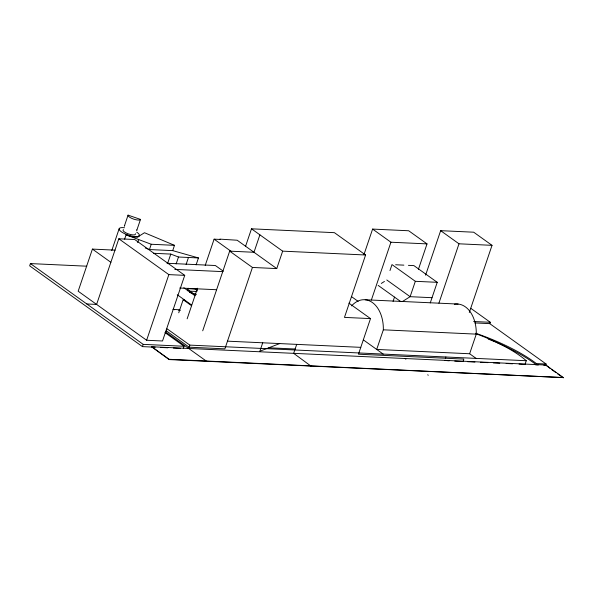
<?xml version="1.0" encoding="UTF-8"?>
<svg xmlns="http://www.w3.org/2000/svg" width="593" height="593" viewBox="0 0 593 593"><rect width="100%" height="100%" fill="white"/><g stroke="black" fill="none" stroke-linecap="round" stroke-linejoin="round"><path stroke-width="0.89" d="M86.756 266.198L30.413 263.581L29.65 265.834L142.424 346.616L155.196 347.201M115.124 250.15L92.419 249.097L78.165 291.215L146.627 340.256L162.519 340.99L184.734 275.352L134.715 239.52L118.822 238.786L96.607 304.424L86.8 303.972M111.773 250.528L119.097 228.898M136.731 229.884A6.567 1.942 18.7 0 1 136.761 230.425L140.497 219.403L128.073 215.14L124.337 226.163A6.567 1.942 18.7 0 1 124.738 225.77M124.619 239.194L126.25 234.383M145.255 247.978L149.443 249.549L172.704 250.624L174.498 245.332L151.237 244.257L126.094 234.835A10.674 3.158 18.7 0 0 137.702 236.985L139.407 235.369A10.674 3.158 18.7 0 0 136.709 232.159M137.702 236.985L138.806 236.533L139.214 235.68M137.643 242.567L138.666 239.542M149.443 249.549L151.237 244.257M167.545 263.67L170.784 254.086L178.486 257.014L198.455 257.94L196.113 264.863M142.424 346.616L143.187 344.363L30.413 263.581M146.627 340.256L168.842 274.618L118.822 238.786M176.158 263.885L178.486 257.014M151.66 346.757L169.064 359.573L563.35 377.585L545.849 365.051L151.66 346.757L169.161 359.291L563.35 377.585M186.106 264.456L188.47 257.481M174.535 309.776L174.646 309.45A42.199 12.483 18.7 0 1 179.271 309.857M178.738 312.785L183.163 299.717L184.29 299.769M187.321 290.829L188.203 288.235M187.143 318.819L197.499 288.213M205.208 265.442L214.103 239.164L220.218 239.446L219.781 239.127L237.178 240.232L276.753 268.585L282.653 251.15L251.484 228.816L245.584 246.251M183.311 348.506L184.067 346.26L164.973 332.584M188.693 348.476L189.827 345.111L167.063 328.804L165.921 332.169L206.186 361.011M202.71 330.798L229.669 251.143L253.989 252.277L259.89 234.843M229.669 251.143L252.433 267.45L224.88 348.854L189.123 347.194L166.359 330.887M262.714 342.798L259.86 351.226L279.711 343.584M296.7 344.377L293.661 353.346L311.066 366.163M364.006 254.471L372.604 229.083L408.688 230.759L427.027 243.893L418.436 269.274M251.484 228.816L334.415 232.671L365.592 254.997L344.466 317.396L370.506 318.604L358.461 354.206L463.822 359.091L463.089 361.263M371.381 299.991L390.935 242.218L372.604 229.083M389.972 270.571L391.995 264.589L415.33 281.304L437.234 282.32L430.251 302.941M351.553 305.906A30.258 20.155 -87.3 0 1 372.775 302.808A30.258 20.155 -87.3 0 1 383.337 329.819L376.696 349.44L469.634 353.754L476.112 358.394M393.055 301.377L394.501 297.108M415.33 281.304L410.119 296.685L402.284 301.622M425.589 275.182L440.651 230.67L473.688 232.204L492.027 245.339L469.285 312.541M438.909 303.149L458.989 243.805L440.651 230.67M444.698 360.411L449.212 360.848M445.432 358.239L445.854 356.993M469.634 353.754L476.275 334.133A30.258 20.155 -87.3 0 0 454.357 304.246M470.753 308.286L490.3 322.288L489.848 323.637L475.023 322.948M525.124 364.087L526.265 360.722A76.423 22.601 18.7 0 0 476.305 333.852M545.679 365.325L546.116 364.02L536.383 363.568L536.035 364.591A91.885 27.174 18.7 0 0 495.718 342.124M550.022 368.379L545.849 365.051M381.306 283.432L384.442 281.453M139.058 236.133L144.492 232.73L174.498 245.332M458.989 243.805L492.027 245.339M390.935 242.218L427.027 243.893M282.653 251.15L365.592 254.997M153.669 253.293L170.784 254.086M395.65 264.76L403.863 265.145M408.421 265.353L413.899 265.612L437.234 282.32M167.018 263.27L215.37 265.516L223.264 271.164M252.433 267.45L276.753 268.585M174.802 269.4L222.738 271.624M168.842 274.618L184.734 275.352M432.023 297.701L410.119 296.685L386.792 279.978M179.731 288.02L216.608 289.732M187.425 288.687L197.602 289.154M189.226 291.126L196.995 291.489M365.206 299.754L458.144 304.068M193.325 294.558L196.031 294.684M473.651 321.517L490.3 322.288M178.537 310.228L180.383 310.317M383.337 329.819L476.275 334.133M227.49 341.16L360.781 347.35M268.814 347.78L295.136 349.003M189.827 345.111L526.265 360.722M143.187 344.363L184.067 346.26M160.636 347.454L167.893 347.794M173.334 348.047L180.591 348.38M454.727 361.1L462.073 361.441M467.588 361.7L474.934 362.041M480.449 362.293L487.802 362.634M493.309 362.894L499.743 363.19M506.17 363.494L512.604 363.791M519.038 364.087L525.465 364.384M535.575 364.858L538.325 364.984M543.84 365.236L545.76 365.325M172.704 250.624L198.455 257.94M189.523 292.401L196.172 294.291M489.729 323.63L546.116 364.02M551.49 369.439L555.9 372.597M557.376 373.649L563.254 377.86M378.171 285.403L400.801 301.615M351.553 296.663L358.15 301.392M348.892 303.127L370.506 318.604M405.152 358.617L405.901 359.232M363.442 339.952L383.174 354.08M214.103 239.164L230.914 251.202M195.193 289.043L197.313 290.563M187.358 289.362L194.734 294.647M183.808 287.724L195.03 295.766M177.285 294.751L191.532 304.95M183.163 299.717L191.569 305.736M92.419 249.097L110.861 262.306M427.709 374.769L428.265 375.258M137.85 236.533A10.674 3.158 18.7 0 1 121.795 232.108A10.674 3.158 18.7 0 1 124.508 227.749M135.434 233.724A6.567 1.942 18.7 0 1 128.54 233.946A6.567 1.942 18.7 0 1 123.433 229.61M140.497 219.403A6.567 1.942 18.7 0 1 133.573 219.076A6.567 1.942 18.7 0 1 128.073 215.14M488.232 339.04A91.885 27.174 18.7 0 1 494.903 341.776M172.941 309.331A46.469 13.743 18.7 0 1 174.646 309.45M475.712 333.244A91.885 27.174 18.7 0 1 536.383 363.568"/></g></svg>
